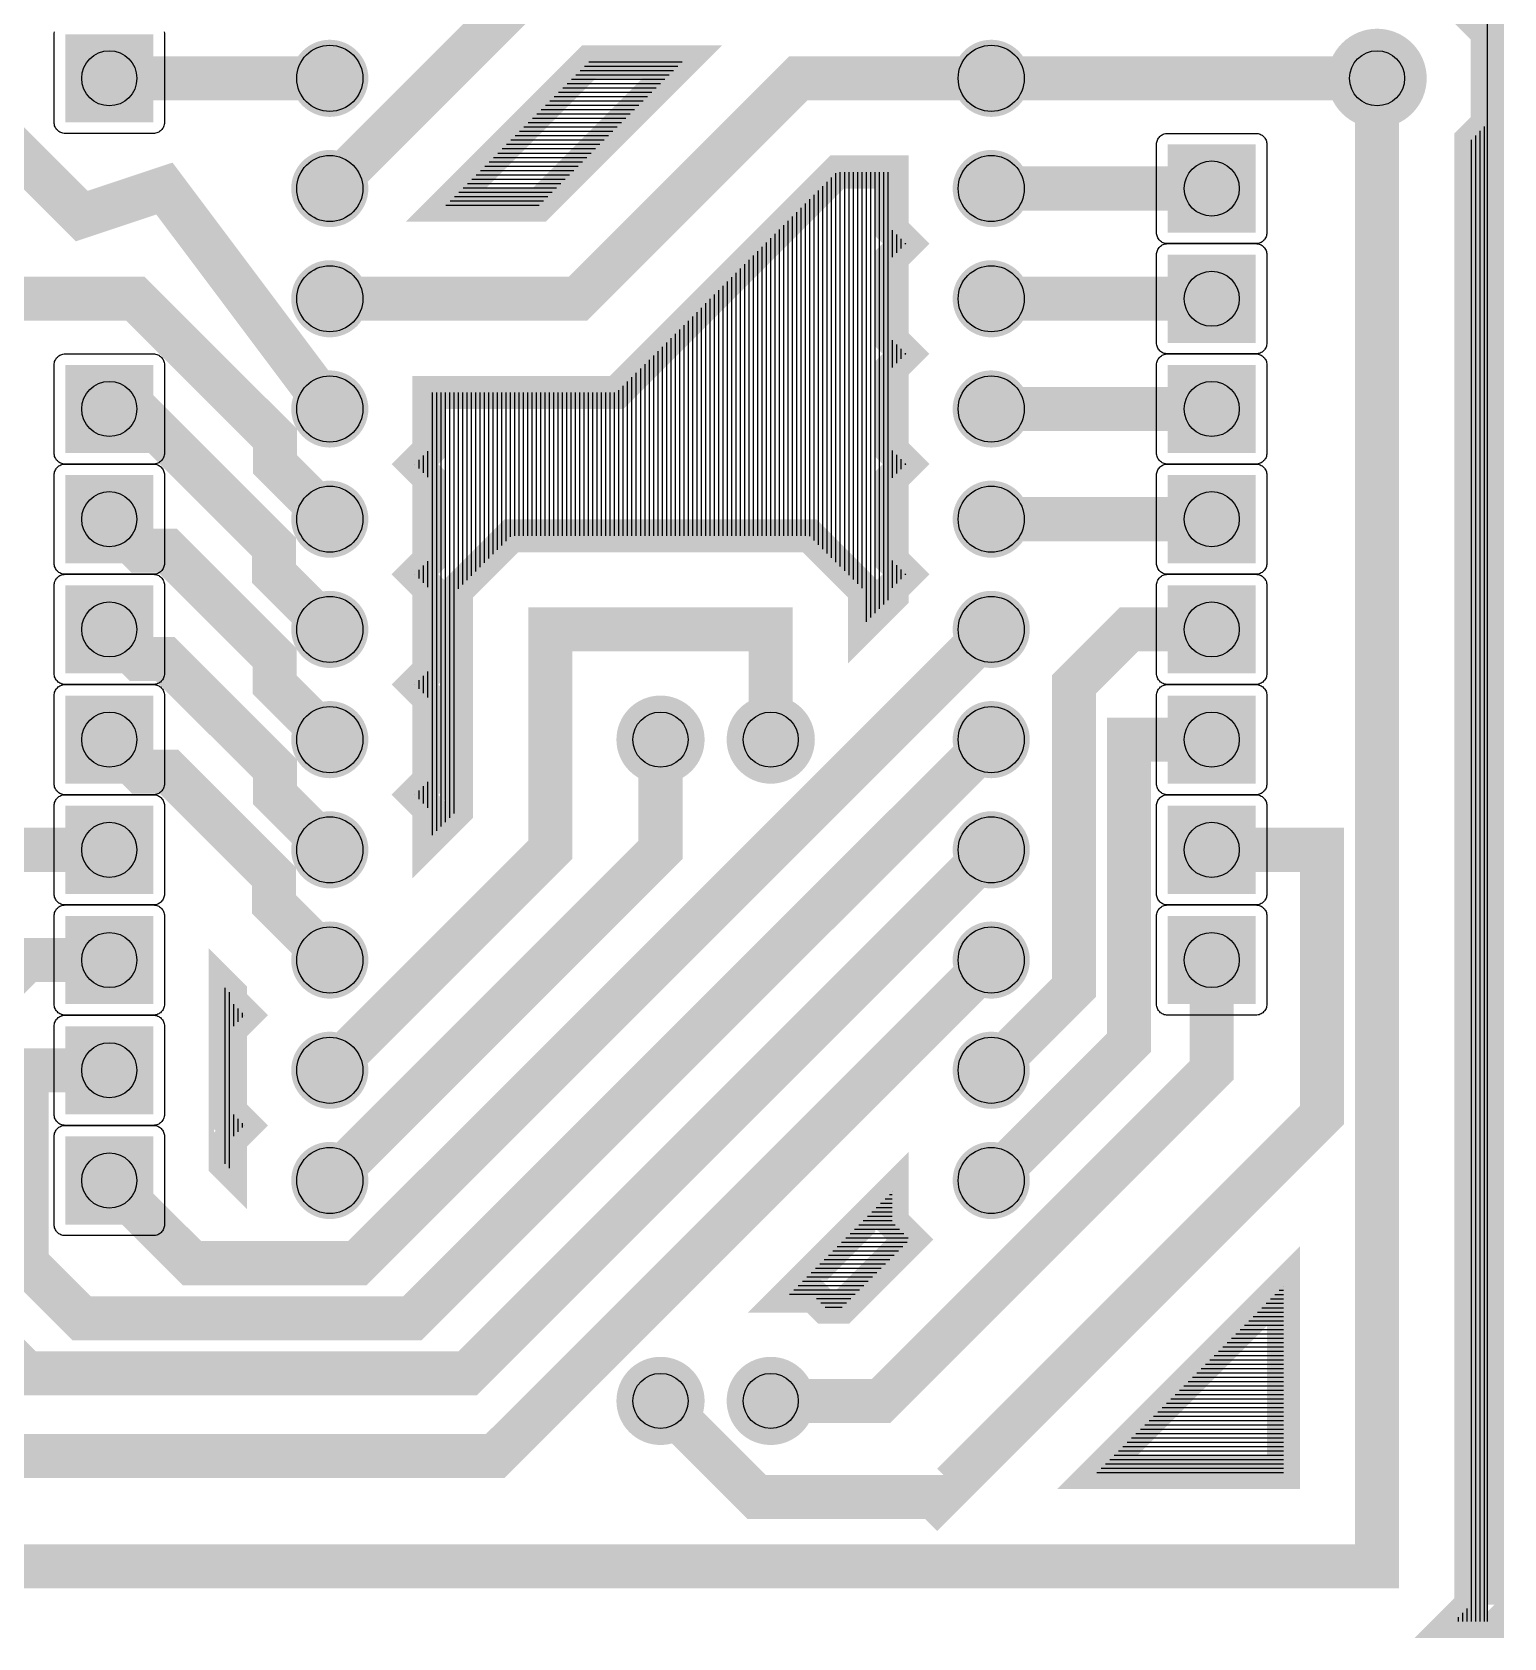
# Model space of a CAD drawing. Header units: inches. Extents: x -1.29 to 1.29, y -1.29 to 1.29.
# Drawn here: x -0.045 to 1.29, y -1.29 to 0.167 of the extents above; entities that cross this region are included whole.
import ezdxf

# ---------------------------------------------------------------- set-up
doc = ezdxf.new("R2010")
doc.units = ezdxf.units.IN
doc.layers.get('0').update_dxf_attribs({"linetype": 'CONTINUOUS'})

# ---------------------------------------------------------------- blocks, each defined once
blk = doc.blocks.new('EPAD')
at = {"const_width": 0.5}
blk.add_lwpolyline([(-0.25, 0, 1), (0.25, 0, 1)], format="xyb", close=True, dxfattribs=at)
blk = doc.blocks.new('RPAD')
blk.add_trace([(-0.5, -0.5), (-0.5, 0.5), (0.5, -0.5), (0.5, 0.5)])

msp = doc.modelspace()

# ---------------------------------------------------------------- linework, layer by layer
for points, const_width in [([(1.275, -1.275), (1.245207, -1.275), (1.26, -1.260207), (1.26, 0.068579), (1.275, 0.083579), (1.275, 0.166421), (1.266421, 0.175), (1.275, 0.183579), (1.275, 0.266421), (1.26, 0.281421), (1.26, 1.185207), (1.170207, 1.275), (1.275, 1.275), (1.275, -1.275)], 0.03), ([(0.825, 0.225), (0.425, 0.225), (0.225, 0.025)], 0.04), ([(0.414793, 0.01), (0.330207, 0.01), (0.460207, 0.14), (0.544793, 0.14), (0.414793, 0.01)], 0.03), ([(1.175, 0.125), (1.175, -1.225), (-0.225, -1.225), (-0.225, -0.675), (-0.375, -0.675), (-0.375, -0.5)], 0.04), ([(0.225, 0.125), (0.025, 0.125)], 0.04), ([(0.825, 0.125), (0.65, 0.125), (0.45, -0.075), (0.225, -0.075)], 0.04), ([(0.825, 0.125), (1.175, 0.125)], 0.04), ([(-0.275, -0.025), (-0.275, 0.075), (-0.225, 0.075), (-0.2, 0.1), (-0.1, 0.1), (0, 0), (0.075, 0.025), (0.225, -0.175)], 0.04), ([(0.735, -0.012279), (0.747721, -0.025), (0.735, -0.037721), (0.735, -0.112279), (0.747721, -0.125), (0.735, -0.137721), (0.735, -0.212279), (0.747721, -0.225), (0.735, -0.237721), (0.735, -0.312279), (0.747721, -0.325), (0.735, -0.337721), (0.735, -0.344793), (0.71, -0.369793), (0.71, -0.339793), (0.660207, -0.29), (0.389793, -0.29), (0.34, -0.339793), (0.34, -0.539793), (0.315, -0.564793), (0.315, -0.537721), (0.302279, -0.525), (0.315, -0.512279), (0.315, -0.437721), (0.302279, -0.425), (0.315, -0.412279), (0.315, -0.337721), (0.302279, -0.325), (0.315, -0.312279), (0.315, -0.237721), (0.302279, -0.225), (0.315, -0.212279), (0.315, -0.16), (0.485207, -0.16), (0.685207, 0.04), (0.735, 0.04), (0.735, -0.012279)], 0.03), ([(0.825, 0.025), (1.025, 0.025)], 0.04), ([(-0.125, -0.075), (-0.05, -0.075), (0.048817, -0.075), (0.175265, -0.201448), (0.175265, -0.225265), (0.225, -0.275)], 0.04), ([(0.825, -0.075), (1.025, -0.075)], 0.04), ([(0.225, -0.375), (0.174471, -0.324471), (0.174471, -0.300397), (0.049074, -0.175), (0.025, -0.175)], 0.04), ([(0.825, -0.175), (1.025, -0.175)], 0.04), ([(0.225, -0.475), (0.175, -0.425), (0.175, -0.400573), (0.077981, -0.303554), (0.053554, -0.303554), (0.025, -0.275)], 0.04), ([(0.825, -0.275), (1.025, -0.275)], 0.04), ([(0.225, -0.575), (0.175353, -0.525353), (0.175353, -0.501526), (0.075634, -0.401808), (0.051808, -0.401808), (0.025, -0.375)], 0.04), ([(0.025, -0.875), (0.1, -0.95), (0.25, -0.95), (0.825, -0.375)], 0.04), ([(0.225, -0.775), (0.425, -0.575), (0.425, -0.375), (0.625, -0.375), (0.625, -0.475)], 0.04), ([(0.825, -0.775), (0.9, -0.7), (0.9, -0.425), (0.95, -0.375), (1.025, -0.375)], 0.04), ([(0.825, -0.475), (0.3, -1), (0, -1), (-0.05, -0.95), (-0.05, -0.775), (0.025, -0.775)], 0.04), ([(0.225, -0.675), (0.174471, -0.624471), (0.174471, -0.599339), (0.079156, -0.504023), (0.054023, -0.504023), (0.025, -0.475)], 0.04), ([(0.225, -0.875), (0.525, -0.575), (0.525, -0.475)], 0.04), ([(0.825, -0.875), (0.95, -0.75), (0.95, -0.475), (1.025, -0.475)], 0.04), ([(0.825, -0.675), (0.375, -1.125), (-0.125, -1.125), (-0.15, -1.1), (-0.15, -0.625), (-0.1, -0.575), (0.025, -0.575)], 0.04), ([(0.025, -0.675), (-0.05, -0.675), (-0.1, -0.725), (-0.1, -1), (-0.05, -1.05), (0.35, -1.05), (0.825, -0.575)], 0.04), ([(0.525, -1.075), (0.612213, -1.162213), (0.622443, -1.162213), (0.773337, -1.162213), (0.775895, -1.16477), (1.125, -0.815665), (1.125, -0.575), (1.025, -0.575)], 0.04), ([(0.625, -1.075), (0.725, -1.075), (1.025, -0.775), (1.025, -0.675)], 0.04), ([(0.135, -0.705207), (0.135, -0.712279), (0.147721, -0.725), (0.135, -0.737721), (0.135, -0.812279), (0.147721, -0.825), (0.135, -0.837721), (0.135, -0.864793), (0.13, -0.859792), (0.13, -0.700207), (0.135, -0.705207)], 0.03), ([(0.735, -0.912279), (0.751257, -0.928536), (0.689793, -0.99), (0.67435, -0.99), (0.66435, -0.98), (0.640207, -0.98), (0.735, -0.885207), (0.735, -0.912279)], 0.03), ([(1.09, -1.14), (0.920872, -1.14), (1.09, -0.970872), (1.09, -1.14)], 0.03)]:
    msp.add_lwpolyline(points, dxfattribs=dict(const_width=const_width))
for points in [[(1.275, -1.275), (1.275, 1.275)], [(0.074801, 0.167044), (0.07495, 0.166039), (0.075, 0.165), (0.075, 0.085), (0.07495, 0.083961), (0.074801, 0.082956), (0.074559, 0.081989), (0.074228, 0.081065), (0.073814, 0.080188), (0.073319, 0.079364), (0.07275, 0.078596), (0.072109, 0.077891), (0.071403, 0.07725), (0.070636, 0.076681), (0.069812, 0.076187), (0.068935, 0.075772), (0.068011, 0.075441), (0.067044, 0.075199), (0.066039, 0.07505), (0.065, 0.075), (-0.015, 0.075), (-0.016039, 0.07505), (-0.017044, 0.075199), (-0.018011, 0.075441), (-0.018935, 0.075772), (-0.019812, 0.076187), (-0.020636, 0.076681), (-0.021403, 0.07725), (-0.022109, 0.077891), (-0.02275, 0.078596), (-0.023319, 0.079364), (-0.023814, 0.080188), (-0.024228, 0.081065), (-0.024559, 0.081989), (-0.024801, 0.082956), (-0.02495, 0.083961), (-0.025, 0.085), (-0.025, 0.085), (-0.025, 0.165), (-0.02495, 0.166039), (-0.024801, 0.167044)], [(0.452254, 0.132047), (0.53684, 0.132047)], [(0.456191, 0.135984), (0.540777, 0.135984)], [(0.460128, 0.139921), (0.544714, 0.139921)], [(0.460207, 0.14), (0.544793, 0.14)], [(0.440443, 0.120236), (0.525029, 0.120236)], [(0.44438, 0.124173), (0.528966, 0.124173)], [(0.448317, 0.12811), (0.532903, 0.12811)], [(0.424695, 0.104488), (0.509281, 0.104488)], [(0.428632, 0.108425), (0.513218, 0.108425)], [(0.432569, 0.112362), (0.517155, 0.112362)], [(0.436506, 0.116299), (0.521092, 0.116299)], [(0.408947, 0.08874), (0.493533, 0.08874)], [(0.412884, 0.092677), (0.49747, 0.092677)], [(0.416821, 0.096614), (0.501407, 0.096614)], [(0.420758, 0.100551), (0.505344, 0.100551)], [(0.393199, 0.072992), (0.477785, 0.072992)], [(0.397136, 0.076929), (0.481722, 0.076929)], [(0.401073, 0.080866), (0.485659, 0.080866)], [(0.40501, 0.084803), (0.489596, 0.084803)], [(1.264695, -1.275), (1.264695, 0.073274)], [(1.268632, -1.275), (1.268632, 0.077211)], [(1.272569, -1.275), (1.272569, 0.081148)], [(0.381388, 0.061181), (0.465974, 0.061181)], [(0.385325, 0.065118), (0.469911, 0.065118)], [(0.389262, 0.069055), (0.473848, 0.069055)], [(1.260758, -1.275), (1.260758, 0.069337)], [(0.36564, 0.045433), (0.450226, 0.045433)], [(0.369577, 0.04937), (0.454163, 0.04937)], [(0.373514, 0.053307), (0.4581, 0.053307)], [(0.377451, 0.057244), (0.462037, 0.057244)], [(0.349892, 0.029685), (0.434478, 0.029685)], [(0.353829, 0.033622), (0.438415, 0.033622)], [(0.357766, 0.037559), (0.442352, 0.037559)], [(0.361703, 0.041496), (0.446289, 0.041496)], [(0.676294, -0.306087), (0.676294, 0.031087)], [(0.680231, -0.310024), (0.680231, 0.035024)], [(0.684169, -0.313961), (0.684169, 0.038961)], [(0.688106, -0.317898), (0.688106, 0.04)], [(0.692043, -0.321835), (0.692043, 0.04)], [(0.69598, -0.325772), (0.69598, 0.04)], [(0.699917, -0.329709), (0.699917, 0.04)], [(0.703854, -0.333646), (0.703854, 0.04)], [(0.707791, -0.337583), (0.707791, 0.04)], [(0.711728, -0.368065), (0.711728, 0.04)], [(0.715665, -0.364128), (0.715665, 0.04)], [(0.719602, -0.360191), (0.719602, 0.04)], [(0.723539, -0.356254), (0.723539, 0.04)], [(0.727476, -0.352317), (0.727476, 0.04)], [(0.731413, -0.34838), (0.731413, 0.04)], [(0.338081, 0.017874), (0.422667, 0.017874)], [(0.342018, 0.021811), (0.426604, 0.021811)], [(0.345955, 0.025748), (0.430541, 0.025748)], [(0.660546, -0.290339), (0.660546, 0.015339)], [(0.664483, -0.294276), (0.664483, 0.019276)], [(0.66842, -0.298213), (0.66842, 0.023213)], [(0.672357, -0.30215), (0.672357, 0.02715)], [(0.330207, 0.01), (0.414793, 0.01)], [(0.334144, 0.013937), (0.41873, 0.013937)], [(0.648735, -0.29), (0.648735, 0.003528)], [(0.652672, -0.29), (0.652672, 0.007465)], [(0.656609, -0.29), (0.656609, 0.011402)], [(0.632987, -0.29), (0.632987, -0.01222)], [(0.636924, -0.29), (0.636924, -0.008283)], [(0.640861, -0.29), (0.640861, -0.004346)], [(0.644798, -0.29), (0.644798, -0.000409)], [(0.73535, -0.037372), (0.73535, -0.012628)], [(0.617239, -0.29), (0.617239, -0.027968)], [(0.621176, -0.29), (0.621176, -0.024031)], [(0.625113, -0.29), (0.625113, -0.020094)], [(0.62905, -0.29), (0.62905, -0.016157)], [(0.739287, -0.033435), (0.739287, -0.016565)], [(0.743224, -0.029498), (0.743224, -0.020502)], [(0.747161, -0.025561), (0.747161, -0.024439)], [(0.747721, -0.025), (0.747721, -0.025)], [(0.605428, -0.29), (0.605428, -0.039779)], [(0.609365, -0.29), (0.609365, -0.035842)], [(0.613302, -0.29), (0.613302, -0.031905)], [(0.58968, -0.29), (0.58968, -0.055527)], [(0.593617, -0.29), (0.593617, -0.05159)], [(0.597554, -0.29), (0.597554, -0.047653)], [(0.601491, -0.29), (0.601491, -0.043716)], [(0.573932, -0.29), (0.573932, -0.071275)], [(0.577869, -0.29), (0.577869, -0.067338)], [(0.581806, -0.29), (0.581806, -0.063401)], [(0.585743, -0.29), (0.585743, -0.059464)], [(0.558184, -0.29), (0.558184, -0.087023)], [(0.562121, -0.29), (0.562121, -0.083086)], [(0.566058, -0.29), (0.566058, -0.079149)], [(0.569995, -0.29), (0.569995, -0.075212)], [(0.546373, -0.29), (0.546373, -0.098834)], [(0.55031, -0.29), (0.55031, -0.094897)], [(0.554247, -0.29), (0.554247, -0.09096)], [(0.530625, -0.29), (0.530625, -0.114582)], [(0.534562, -0.29), (0.534562, -0.110645)], [(0.538499, -0.29), (0.538499, -0.106708)], [(0.542436, -0.29), (0.542436, -0.102771)], [(0.73535, -0.137372), (0.73535, -0.112628)], [(0.514877, -0.29), (0.514877, -0.13033)], [(0.518814, -0.29), (0.518814, -0.126393)], [(0.522751, -0.29), (0.522751, -0.122456)], [(0.526688, -0.29), (0.526688, -0.118519)], [(0.739287, -0.133435), (0.739287, -0.116565)], [(0.743224, -0.129498), (0.743224, -0.120502)], [(0.747161, -0.125561), (0.747161, -0.124439)], [(0.747721, -0.125), (0.747721, -0.125)], [(0.503066, -0.29), (0.503066, -0.142141)], [(0.507003, -0.29), (0.507003, -0.138204)], [(0.51094, -0.29), (0.51094, -0.134267)], [(0.318027, -0.561766), (0.318027, -0.16)], [(0.321964, -0.557829), (0.321964, -0.16)], [(0.325901, -0.553892), (0.325901, -0.16)], [(0.329838, -0.549955), (0.329838, -0.16)], [(0.333775, -0.546018), (0.333775, -0.16)], [(0.337712, -0.542081), (0.337712, -0.16)], [(0.341649, -0.338144), (0.341649, -0.16)], [(0.345586, -0.334207), (0.345586, -0.16)], [(0.349523, -0.33027), (0.349523, -0.16)], [(0.35346, -0.326333), (0.35346, -0.16)], [(0.357397, -0.322396), (0.357397, -0.16)], [(0.361334, -0.318459), (0.361334, -0.16)], [(0.365271, -0.314522), (0.365271, -0.16)], [(0.369208, -0.310585), (0.369208, -0.16)], [(0.373145, -0.306648), (0.373145, -0.16)], [(0.377082, -0.302711), (0.377082, -0.16)], [(0.381019, -0.298774), (0.381019, -0.16)], [(0.384956, -0.294837), (0.384956, -0.16)], [(0.388893, -0.2909), (0.388893, -0.16)], [(0.39283, -0.29), (0.39283, -0.16)], [(0.396767, -0.29), (0.396767, -0.16)], [(0.400704, -0.29), (0.400704, -0.16)], [(0.404641, -0.29), (0.404641, -0.16)], [(0.408578, -0.29), (0.408578, -0.16)], [(0.412515, -0.29), (0.412515, -0.16)], [(0.416452, -0.29), (0.416452, -0.16)], [(0.420389, -0.29), (0.420389, -0.16)], [(0.424326, -0.29), (0.424326, -0.16)], [(0.428263, -0.29), (0.428263, -0.16)], [(0.4322, -0.29), (0.4322, -0.16)], [(0.436137, -0.29), (0.436137, -0.16)], [(0.440074, -0.29), (0.440074, -0.16)], [(0.444011, -0.29), (0.444011, -0.16)], [(0.447948, -0.29), (0.447948, -0.16)], [(0.451885, -0.29), (0.451885, -0.16)], [(0.455822, -0.29), (0.455822, -0.16)], [(0.459759, -0.29), (0.459759, -0.16)], [(0.463696, -0.29), (0.463696, -0.16)], [(0.467633, -0.29), (0.467633, -0.16)], [(0.47157, -0.29), (0.47157, -0.16)], [(0.475507, -0.29), (0.475507, -0.16)], [(0.479444, -0.29), (0.479444, -0.16)], [(0.483381, -0.29), (0.483381, -0.16)], [(0.487318, -0.29), (0.487318, -0.157889)], [(0.491255, -0.29), (0.491255, -0.153952)], [(0.495192, -0.29), (0.495192, -0.150015)], [(0.499129, -0.29), (0.499129, -0.146078)], [(0.310153, -0.232874), (0.310153, -0.217126)], [(0.31409, -0.236811), (0.31409, -0.213189)], [(0.73535, -0.237372), (0.73535, -0.212628)], [(0.739287, -0.233435), (0.739287, -0.216565)], [(0.302279, -0.225), (0.302279, -0.225)], [(0.306216, -0.228937), (0.306216, -0.221063)], [(0.743224, -0.229498), (0.743224, -0.220502)], [(0.747161, -0.225561), (0.747161, -0.224439)], [(0.747721, -0.225), (0.747721, -0.225)], [(0.310153, -0.332874), (0.310153, -0.317126)], [(0.31409, -0.336811), (0.31409, -0.313189)], [(0.73535, -0.337372), (0.73535, -0.312628)], [(0.739287, -0.333435), (0.739287, -0.316565)], [(0.743224, -0.329498), (0.743224, -0.320502)], [(0.302279, -0.325), (0.302279, -0.325)], [(0.306216, -0.328937), (0.306216, -0.321063)], [(0.747161, -0.325561), (0.747161, -0.324439)], [(0.747721, -0.325), (0.747721, -0.325)], [(0.306216, -0.428937), (0.306216, -0.421063)], [(0.310153, -0.432874), (0.310153, -0.417126)], [(0.31409, -0.436811), (0.31409, -0.413189)], [(0.302279, -0.425), (0.302279, -0.425)], [(0.306216, -0.528937), (0.306216, -0.521063)], [(0.310153, -0.532874), (0.310153, -0.517126)], [(0.31409, -0.536811), (0.31409, -0.513189)], [(0.302279, -0.525), (0.302279, -0.525)], [(0.13, -0.859792), (0.13, -0.700207)], [(0.133937, -0.863729), (0.133937, -0.704144)], [(0.137874, -0.734848), (0.137874, -0.715152)], [(0.141811, -0.730911), (0.141811, -0.719089)], [(0.145748, -0.726974), (0.145748, -0.723026)], [(0.147721, -0.725), (0.147721, -0.725)], [(0.137874, -0.834848), (0.137874, -0.815152)], [(0.141811, -0.830911), (0.141811, -0.819089)], [(0.145748, -0.826974), (0.145748, -0.823026)], [(0.147721, -0.825), (0.147721, -0.825)], [(0.732569, -0.887638), (0.735, -0.887638)], [(0.735, -0.885207), (0.735, -0.885207)], [(0.720758, -0.899449), (0.735, -0.899449)], [(0.724695, -0.895512), (0.735, -0.895512)], [(0.728632, -0.891575), (0.735, -0.891575)], [(0.70501, -0.915197), (0.737919, -0.915197)], [(0.708947, -0.91126), (0.735, -0.91126)], [(0.712884, -0.907323), (0.735, -0.907323)], [(0.716821, -0.903386), (0.735, -0.903386)], [(0.689262, -0.930945), (0.748848, -0.930945)], [(0.693199, -0.927008), (0.74973, -0.927008)], [(0.697136, -0.923071), (0.745793, -0.923071)], [(0.701073, -0.919134), (0.741856, -0.919134)], [(0.673514, -0.946693), (0.7331, -0.946693)], [(0.677451, -0.942756), (0.737037, -0.942756)], [(0.681388, -0.938819), (0.740974, -0.938819)], [(0.685325, -0.934882), (0.744911, -0.934882)], [(0.661703, -0.958504), (0.721289, -0.958504)], [(0.66564, -0.954567), (0.725226, -0.954567)], [(0.669577, -0.95063), (0.729163, -0.95063)], [(0.645955, -0.974252), (0.705541, -0.974252)], [(0.649892, -0.970315), (0.709478, -0.970315)], [(0.653829, -0.966378), (0.713415, -0.966378)], [(0.657766, -0.962441), (0.717352, -0.962441)], [(1.086226, -0.974646), (1.09, -0.974646)], [(1.09, -0.970872), (1.09, -0.970872)], [(0.642018, -0.978189), (0.701604, -0.978189)], [(0.666476, -0.982126), (0.697667, -0.982126)], [(0.670413, -0.986063), (0.69373, -0.986063)], [(0.67435, -0.99), (0.689793, -0.99)], [(1.070478, -0.990394), (1.09, -0.990394)], [(1.074415, -0.986457), (1.09, -0.986457)], [(1.078352, -0.98252), (1.09, -0.98252)], [(1.082289, -0.978583), (1.09, -0.978583)], [(1.058667, -1.002205), (1.09, -1.002205)], [(1.062604, -0.998268), (1.09, -0.998268)], [(1.066541, -0.994331), (1.09, -0.994331)], [(1.042919, -1.017953), (1.09, -1.017953)], [(1.046856, -1.014016), (1.09, -1.014016)], [(1.050793, -1.010079), (1.09, -1.010079)], [(1.05473, -1.006142), (1.09, -1.006142)], [(1.027171, -1.033701), (1.09, -1.033701)], [(1.031108, -1.029764), (1.09, -1.029764)], [(1.035045, -1.025827), (1.09, -1.025827)], [(1.038982, -1.02189), (1.09, -1.02189)], [(1.01536, -1.045512), (1.09, -1.045512)], [(1.019297, -1.041575), (1.09, -1.041575)], [(1.023234, -1.037638), (1.09, -1.037638)], [(0.999612, -1.06126), (1.09, -1.06126)], [(1.003549, -1.057323), (1.09, -1.057323)], [(1.007486, -1.053386), (1.09, -1.053386)], [(1.011423, -1.049449), (1.09, -1.049449)], [(0.983864, -1.077008), (1.09, -1.077008)], [(0.987801, -1.073071), (1.09, -1.073071)], [(0.991738, -1.069134), (1.09, -1.069134)], [(0.995675, -1.065197), (1.09, -1.065197)], [(0.972053, -1.088819), (1.09, -1.088819)], [(0.97599, -1.084882), (1.09, -1.084882)], [(0.979927, -1.080945), (1.09, -1.080945)], [(0.956305, -1.104567), (1.09, -1.104567)], [(0.960242, -1.10063), (1.09, -1.10063)], [(0.964179, -1.096693), (1.09, -1.096693)], [(0.968116, -1.092756), (1.09, -1.092756)], [(0.940557, -1.120315), (1.09, -1.120315)], [(0.944494, -1.116378), (1.09, -1.116378)], [(0.948431, -1.112441), (1.09, -1.112441)], [(0.952368, -1.108504), (1.09, -1.108504)], [(0.924809, -1.136063), (1.09, -1.136063)], [(0.928746, -1.132126), (1.09, -1.132126)], [(0.932683, -1.128189), (1.09, -1.128189)], [(0.93662, -1.124252), (1.09, -1.124252)], [(0.920872, -1.14), (1.09, -1.14)], [(1.252884, -1.275), (1.252884, -1.267323)], [(1.256821, -1.275), (1.256821, -1.263386)], [(1.248947, -1.275), (1.248947, -1.27126)]]:
    msp.add_lwpolyline(points)
for points in [[(0.975, -0.015), (0.975, 0.065), (0.97505, 0.066039), (0.975199, 0.067044), (0.975441, 0.068011), (0.975772, 0.068935), (0.976186, 0.069812), (0.976681, 0.070636), (0.97725, 0.071404), (0.977891, 0.072109), (0.978597, 0.07275), (0.979364, 0.073319), (0.980188, 0.073813), (0.981065, 0.074228), (0.981989, 0.074559), (0.982956, 0.074801), (0.983961, 0.07495), (0.985, 0.075), (1.065, 0.075), (1.066039, 0.07495), (1.067044, 0.074801), (1.068011, 0.074559), (1.068935, 0.074228), (1.069812, 0.073813), (1.070636, 0.073319), (1.071403, 0.07275), (1.072109, 0.072109), (1.07275, 0.071404), (1.073319, 0.070636), (1.073814, 0.069812), (1.074228, 0.068935), (1.074559, 0.068011), (1.074801, 0.067044), (1.07495, 0.066039), (1.075, 0.065), (1.075, -0.015), (1.07495, -0.016039), (1.074801, -0.017044), (1.074559, -0.018011), (1.074228, -0.018935), (1.073814, -0.019812), (1.073319, -0.020636), (1.07275, -0.021404), (1.072109, -0.022109), (1.071403, -0.02275), (1.070636, -0.023319), (1.069812, -0.023813), (1.068935, -0.024228), (1.068011, -0.024559), (1.067044, -0.024801), (1.066039, -0.02495), (1.065, -0.025), (0.985, -0.025), (0.983961, -0.02495), (0.982956, -0.024801), (0.981989, -0.024559), (0.981065, -0.024228), (0.980188, -0.023813), (0.979364, -0.023319), (0.978597, -0.02275), (0.977891, -0.022109), (0.97725, -0.021404), (0.976681, -0.020636), (0.976186, -0.019812), (0.975772, -0.018935), (0.975441, -0.018011), (0.975199, -0.017044), (0.97505, -0.016039), (0.975, -0.015)], [(0.975, -0.115), (0.975, -0.035), (0.97505, -0.033961), (0.975199, -0.032956), (0.975441, -0.031989), (0.975772, -0.031065), (0.976186, -0.030188), (0.976681, -0.029364), (0.97725, -0.028596), (0.977891, -0.027891), (0.978597, -0.02725), (0.979364, -0.026681), (0.980188, -0.026187), (0.981065, -0.025772), (0.981989, -0.025441), (0.982956, -0.025199), (0.983961, -0.02505), (0.985, -0.025), (1.065, -0.025), (1.066039, -0.02505), (1.067044, -0.025199), (1.068011, -0.025441), (1.068935, -0.025772), (1.069812, -0.026187), (1.070636, -0.026681), (1.071403, -0.02725), (1.072109, -0.027891), (1.07275, -0.028596), (1.073319, -0.029364), (1.073814, -0.030188), (1.074228, -0.031065), (1.074559, -0.031989), (1.074801, -0.032956), (1.07495, -0.033961), (1.075, -0.035), (1.075, -0.115), (1.07495, -0.116039), (1.074801, -0.117044), (1.074559, -0.118011), (1.074228, -0.118935), (1.073814, -0.119812), (1.073319, -0.120636), (1.07275, -0.121404), (1.072109, -0.122109), (1.071403, -0.12275), (1.070636, -0.123319), (1.069812, -0.123813), (1.068935, -0.124228), (1.068011, -0.124559), (1.067044, -0.124801), (1.066039, -0.12495), (1.065, -0.125), (0.985, -0.125), (0.983961, -0.12495), (0.982956, -0.124801), (0.981989, -0.124559), (0.981065, -0.124228), (0.980188, -0.123813), (0.979364, -0.123319), (0.978597, -0.12275), (0.977891, -0.122109), (0.97725, -0.121404), (0.976681, -0.120636), (0.976186, -0.119812), (0.975772, -0.118935), (0.975441, -0.118011), (0.975199, -0.117044), (0.97505, -0.116039), (0.975, -0.115)], [(0.075, -0.135), (0.075, -0.215), (0.07495, -0.216039), (0.074801, -0.217044), (0.074559, -0.218011), (0.074228, -0.218935), (0.073814, -0.219812), (0.073319, -0.220636), (0.07275, -0.221404), (0.072109, -0.222109), (0.071403, -0.22275), (0.070636, -0.223319), (0.069812, -0.223813), (0.068935, -0.224228), (0.068011, -0.224559), (0.067044, -0.224801), (0.066039, -0.22495), (0.065, -0.225), (-0.015, -0.225), (-0.016039, -0.22495), (-0.017044, -0.224801), (-0.018011, -0.224559), (-0.018935, -0.224228), (-0.019812, -0.223813), (-0.020636, -0.223319), (-0.021403, -0.22275), (-0.022109, -0.222109), (-0.02275, -0.221404), (-0.023319, -0.220636), (-0.023814, -0.219812), (-0.024228, -0.218935), (-0.024559, -0.218011), (-0.024801, -0.217044), (-0.02495, -0.216039), (-0.025, -0.215), (-0.025, -0.135), (-0.02495, -0.133961), (-0.024801, -0.132956), (-0.024559, -0.131989), (-0.024228, -0.131065), (-0.023814, -0.130188), (-0.023319, -0.129364), (-0.02275, -0.128596), (-0.022109, -0.127891), (-0.021403, -0.12725), (-0.020636, -0.126681), (-0.019812, -0.126187), (-0.018935, -0.125772), (-0.018011, -0.125441), (-0.017044, -0.125199), (-0.016039, -0.12505), (-0.015, -0.125), (0.065, -0.125), (0.066039, -0.12505), (0.067044, -0.125199), (0.068011, -0.125441), (0.068935, -0.125772), (0.069812, -0.126187), (0.070636, -0.126681), (0.071403, -0.12725), (0.072109, -0.127891), (0.07275, -0.128596), (0.073319, -0.129364), (0.073814, -0.130188), (0.074228, -0.131065), (0.074559, -0.131989), (0.074801, -0.132956), (0.07495, -0.133961), (0.075, -0.135)], [(0.975, -0.215), (0.975, -0.135), (0.97505, -0.133961), (0.975199, -0.132956), (0.975441, -0.131989), (0.975772, -0.131065), (0.976186, -0.130188), (0.976681, -0.129364), (0.97725, -0.128596), (0.977891, -0.127891), (0.978597, -0.12725), (0.979364, -0.126681), (0.980188, -0.126187), (0.981065, -0.125772), (0.981989, -0.125441), (0.982956, -0.125199), (0.983961, -0.12505), (0.985, -0.125), (1.065, -0.125), (1.066039, -0.12505), (1.067044, -0.125199), (1.068011, -0.125441), (1.068935, -0.125772), (1.069812, -0.126187), (1.070636, -0.126681), (1.071403, -0.12725), (1.072109, -0.127891), (1.07275, -0.128596), (1.073319, -0.129364), (1.073814, -0.130188), (1.074228, -0.131065), (1.074559, -0.131989), (1.074801, -0.132956), (1.07495, -0.133961), (1.075, -0.135), (1.075, -0.215), (1.07495, -0.216039), (1.074801, -0.217044), (1.074559, -0.218011), (1.074228, -0.218935), (1.073814, -0.219812), (1.073319, -0.220636), (1.07275, -0.221404), (1.072109, -0.222109), (1.071403, -0.22275), (1.070636, -0.223319), (1.069812, -0.223813), (1.068935, -0.224228), (1.068011, -0.224559), (1.067044, -0.224801), (1.066039, -0.22495), (1.065, -0.225), (0.985, -0.225), (0.983961, -0.22495), (0.982956, -0.224801), (0.981989, -0.224559), (0.981065, -0.224228), (0.980188, -0.223813), (0.979364, -0.223319), (0.978597, -0.22275), (0.977891, -0.222109), (0.97725, -0.221404), (0.976681, -0.220636), (0.976186, -0.219812), (0.975772, -0.218935), (0.975441, -0.218011), (0.975199, -0.217044), (0.97505, -0.216039), (0.975, -0.215)], [(0.075, -0.235), (0.075, -0.315), (0.07495, -0.316039), (0.074801, -0.317044), (0.074559, -0.318011), (0.074228, -0.318935), (0.073814, -0.319812), (0.073319, -0.320636), (0.07275, -0.321404), (0.072109, -0.322109), (0.071403, -0.32275), (0.070636, -0.323319), (0.069812, -0.323813), (0.068935, -0.324228), (0.068011, -0.324559), (0.067044, -0.324801), (0.066039, -0.32495), (0.065, -0.325), (-0.015, -0.325), (-0.016039, -0.32495), (-0.017044, -0.324801), (-0.018011, -0.324559), (-0.018935, -0.324228), (-0.019812, -0.323813), (-0.020636, -0.323319), (-0.021403, -0.32275), (-0.022109, -0.322109), (-0.02275, -0.321404), (-0.023319, -0.320636), (-0.023814, -0.319812), (-0.024228, -0.318935), (-0.024559, -0.318011), (-0.024801, -0.317044), (-0.02495, -0.316039), (-0.025, -0.315), (-0.025, -0.235), (-0.02495, -0.233961), (-0.024801, -0.232956), (-0.024559, -0.231989), (-0.024228, -0.231065), (-0.023814, -0.230188), (-0.023319, -0.229364), (-0.02275, -0.228596), (-0.022109, -0.227891), (-0.021403, -0.22725), (-0.020636, -0.226681), (-0.019812, -0.226187), (-0.018935, -0.225772), (-0.018011, -0.225441), (-0.017044, -0.225199), (-0.016039, -0.22505), (-0.015, -0.225), (0.065, -0.225), (0.066039, -0.22505), (0.067044, -0.225199), (0.068011, -0.225441), (0.068935, -0.225772), (0.069812, -0.226187), (0.070636, -0.226681), (0.071403, -0.22725), (0.072109, -0.227891), (0.07275, -0.228596), (0.073319, -0.229364), (0.073814, -0.230188), (0.074228, -0.231065), (0.074559, -0.231989), (0.074801, -0.232956), (0.07495, -0.233961), (0.075, -0.235)], [(0.975, -0.315), (0.975, -0.235), (0.97505, -0.233961), (0.975199, -0.232956), (0.975441, -0.231989), (0.975772, -0.231065), (0.976186, -0.230188), (0.976681, -0.229364), (0.97725, -0.228596), (0.977891, -0.227891), (0.978597, -0.22725), (0.979364, -0.226681), (0.980188, -0.226187), (0.981065, -0.225772), (0.981989, -0.225441), (0.982956, -0.225199), (0.983961, -0.22505), (0.985, -0.225), (1.065, -0.225), (1.066039, -0.22505), (1.067044, -0.225199), (1.068011, -0.225441), (1.068935, -0.225772), (1.069812, -0.226187), (1.070636, -0.226681), (1.071403, -0.22725), (1.072109, -0.227891), (1.07275, -0.228596), (1.073319, -0.229364), (1.073814, -0.230188), (1.074228, -0.231065), (1.074559, -0.231989), (1.074801, -0.232956), (1.07495, -0.233961), (1.075, -0.235), (1.075, -0.315), (1.07495, -0.316039), (1.074801, -0.317044), (1.074559, -0.318011), (1.074228, -0.318935), (1.073814, -0.319812), (1.073319, -0.320636), (1.07275, -0.321404), (1.072109, -0.322109), (1.071403, -0.32275), (1.070636, -0.323319), (1.069812, -0.323813), (1.068935, -0.324228), (1.068011, -0.324559), (1.067044, -0.324801), (1.066039, -0.32495), (1.065, -0.325), (0.985, -0.325), (0.983961, -0.32495), (0.982956, -0.324801), (0.981989, -0.324559), (0.981065, -0.324228), (0.980188, -0.323813), (0.979364, -0.323319), (0.978597, -0.32275), (0.977891, -0.322109), (0.97725, -0.321404), (0.976681, -0.320636), (0.976186, -0.319812), (0.975772, -0.318935), (0.975441, -0.318011), (0.975199, -0.317044), (0.97505, -0.316039), (0.975, -0.315)], [(0.075, -0.335), (0.075, -0.415), (0.07495, -0.416039), (0.074801, -0.417044), (0.074559, -0.418011), (0.074228, -0.418935), (0.073814, -0.419812), (0.073319, -0.420636), (0.07275, -0.421404), (0.072109, -0.422109), (0.071403, -0.42275), (0.070636, -0.423319), (0.069812, -0.423813), (0.068935, -0.424228), (0.068011, -0.424559), (0.067044, -0.424801), (0.066039, -0.42495), (0.065, -0.425), (-0.015, -0.425), (-0.016039, -0.42495), (-0.017044, -0.424801), (-0.018011, -0.424559), (-0.018935, -0.424228), (-0.019812, -0.423813), (-0.020636, -0.423319), (-0.021403, -0.42275), (-0.022109, -0.422109), (-0.02275, -0.421404), (-0.023319, -0.420636), (-0.023814, -0.419812), (-0.024228, -0.418935), (-0.024559, -0.418011), (-0.024801, -0.417044), (-0.02495, -0.416039), (-0.025, -0.415), (-0.025, -0.335), (-0.02495, -0.333961), (-0.024801, -0.332956), (-0.024559, -0.331989), (-0.024228, -0.331065), (-0.023814, -0.330188), (-0.023319, -0.329364), (-0.02275, -0.328596), (-0.022109, -0.327891), (-0.021403, -0.32725), (-0.020636, -0.326681), (-0.019812, -0.326187), (-0.018935, -0.325772), (-0.018011, -0.325441), (-0.017044, -0.325199), (-0.016039, -0.32505), (-0.015, -0.325), (0.065, -0.325), (0.066039, -0.32505), (0.067044, -0.325199), (0.068011, -0.325441), (0.068935, -0.325772), (0.069812, -0.326187), (0.070636, -0.326681), (0.071403, -0.32725), (0.072109, -0.327891), (0.07275, -0.328596), (0.073319, -0.329364), (0.073814, -0.330188), (0.074228, -0.331065), (0.074559, -0.331989), (0.074801, -0.332956), (0.07495, -0.333961), (0.075, -0.335)], [(0.975, -0.415), (0.975, -0.335), (0.97505, -0.333961), (0.975199, -0.332956), (0.975441, -0.331989), (0.975772, -0.331065), (0.976186, -0.330188), (0.976681, -0.329364), (0.97725, -0.328596), (0.977891, -0.327891), (0.978597, -0.32725), (0.979364, -0.326681), (0.980188, -0.326187), (0.981065, -0.325772), (0.981989, -0.325441), (0.982956, -0.325199), (0.983961, -0.32505), (0.985, -0.325), (1.065, -0.325), (1.066039, -0.32505), (1.067044, -0.325199), (1.068011, -0.325441), (1.068935, -0.325772), (1.069812, -0.326187), (1.070636, -0.326681), (1.071403, -0.32725), (1.072109, -0.327891), (1.07275, -0.328596), (1.073319, -0.329364), (1.073814, -0.330188), (1.074228, -0.331065), (1.074559, -0.331989), (1.074801, -0.332956), (1.07495, -0.333961), (1.075, -0.335), (1.075, -0.415), (1.07495, -0.416039), (1.074801, -0.417044), (1.074559, -0.418011), (1.074228, -0.418935), (1.073814, -0.419812), (1.073319, -0.420636), (1.07275, -0.421404), (1.072109, -0.422109), (1.071403, -0.42275), (1.070636, -0.423319), (1.069812, -0.423813), (1.068935, -0.424228), (1.068011, -0.424559), (1.067044, -0.424801), (1.066039, -0.42495), (1.065, -0.425), (0.985, -0.425), (0.983961, -0.42495), (0.982956, -0.424801), (0.981989, -0.424559), (0.981065, -0.424228), (0.980188, -0.423813), (0.979364, -0.423319), (0.978597, -0.42275), (0.977891, -0.422109), (0.97725, -0.421404), (0.976681, -0.420636), (0.976186, -0.419812), (0.975772, -0.418935), (0.975441, -0.418011), (0.975199, -0.417044), (0.97505, -0.416039), (0.975, -0.415)], [(0.075, -0.435), (0.075, -0.515), (0.07495, -0.516039), (0.074801, -0.517044), (0.074559, -0.518011), (0.074228, -0.518935), (0.073814, -0.519812), (0.073319, -0.520636), (0.07275, -0.521404), (0.072109, -0.522109), (0.071403, -0.52275), (0.070636, -0.523319), (0.069812, -0.523813), (0.068935, -0.524228), (0.068011, -0.524559), (0.067044, -0.524801), (0.066039, -0.52495), (0.065, -0.525), (-0.015, -0.525), (-0.016039, -0.52495), (-0.017044, -0.524801), (-0.018011, -0.524559), (-0.018935, -0.524228), (-0.019812, -0.523813), (-0.020636, -0.523319), (-0.021403, -0.52275), (-0.022109, -0.522109), (-0.02275, -0.521404), (-0.023319, -0.520636), (-0.023814, -0.519812), (-0.024228, -0.518935), (-0.024559, -0.518011), (-0.024801, -0.517044), (-0.02495, -0.516039), (-0.025, -0.515), (-0.025, -0.435), (-0.02495, -0.433961), (-0.024801, -0.432956), (-0.024559, -0.431989), (-0.024228, -0.431065), (-0.023814, -0.430188), (-0.023319, -0.429364), (-0.02275, -0.428596), (-0.022109, -0.427891), (-0.021403, -0.42725), (-0.020636, -0.426681), (-0.019812, -0.426187), (-0.018935, -0.425772), (-0.018011, -0.425441), (-0.017044, -0.425199), (-0.016039, -0.42505), (-0.015, -0.425), (0.065, -0.425), (0.066039, -0.42505), (0.067044, -0.425199), (0.068011, -0.425441), (0.068935, -0.425772), (0.069812, -0.426187), (0.070636, -0.426681), (0.071403, -0.42725), (0.072109, -0.427891), (0.07275, -0.428596), (0.073319, -0.429364), (0.073814, -0.430188), (0.074228, -0.431065), (0.074559, -0.431989), (0.074801, -0.432956), (0.07495, -0.433961), (0.075, -0.435)], [(0.975, -0.515), (0.975, -0.435), (0.97505, -0.433961), (0.975199, -0.432956), (0.975441, -0.431989), (0.975772, -0.431065), (0.976186, -0.430188), (0.976681, -0.429364), (0.97725, -0.428596), (0.977891, -0.427891), (0.978597, -0.42725), (0.979364, -0.426681), (0.980188, -0.426187), (0.981065, -0.425772), (0.981989, -0.425441), (0.982956, -0.425199), (0.983961, -0.42505), (0.985, -0.425), (1.065, -0.425), (1.066039, -0.42505), (1.067044, -0.425199), (1.068011, -0.425441), (1.068935, -0.425772), (1.069812, -0.426187), (1.070636, -0.426681), (1.071403, -0.42725), (1.072109, -0.427891), (1.07275, -0.428596), (1.073319, -0.429364), (1.073814, -0.430188), (1.074228, -0.431065), (1.074559, -0.431989), (1.074801, -0.432956), (1.07495, -0.433961), (1.075, -0.435), (1.075, -0.515), (1.07495, -0.516039), (1.074801, -0.517044), (1.074559, -0.518011), (1.074228, -0.518935), (1.073814, -0.519812), (1.073319, -0.520636), (1.07275, -0.521404), (1.072109, -0.522109), (1.071403, -0.52275), (1.070636, -0.523319), (1.069812, -0.523813), (1.068935, -0.524228), (1.068011, -0.524559), (1.067044, -0.524801), (1.066039, -0.52495), (1.065, -0.525), (0.985, -0.525), (0.983961, -0.52495), (0.982956, -0.524801), (0.981989, -0.524559), (0.981065, -0.524228), (0.980188, -0.523813), (0.979364, -0.523319), (0.978597, -0.52275), (0.977891, -0.522109), (0.97725, -0.521404), (0.976681, -0.520636), (0.976186, -0.519812), (0.975772, -0.518935), (0.975441, -0.518011), (0.975199, -0.517044), (0.97505, -0.516039), (0.975, -0.515)], [(0.075, -0.535), (0.075, -0.615), (0.07495, -0.616039), (0.074801, -0.617044), (0.074559, -0.618011), (0.074228, -0.618935), (0.073814, -0.619812), (0.073319, -0.620636), (0.07275, -0.621404), (0.072109, -0.622109), (0.071403, -0.62275), (0.070636, -0.623319), (0.069812, -0.623813), (0.068935, -0.624228), (0.068011, -0.624559), (0.067044, -0.624801), (0.066039, -0.62495), (0.065, -0.625), (-0.015, -0.625), (-0.016039, -0.62495), (-0.017044, -0.624801), (-0.018011, -0.624559), (-0.018935, -0.624228), (-0.019812, -0.623813), (-0.020636, -0.623319), (-0.021403, -0.62275), (-0.022109, -0.622109), (-0.02275, -0.621404), (-0.023319, -0.620636), (-0.023814, -0.619812), (-0.024228, -0.618935), (-0.024559, -0.618011), (-0.024801, -0.617044), (-0.02495, -0.616039), (-0.025, -0.615), (-0.025, -0.535), (-0.02495, -0.533961), (-0.024801, -0.532956), (-0.024559, -0.531989), (-0.024228, -0.531065), (-0.023814, -0.530188), (-0.023319, -0.529364), (-0.02275, -0.528596), (-0.022109, -0.527891), (-0.021403, -0.52725), (-0.020636, -0.526681), (-0.019812, -0.526187), (-0.018935, -0.525772), (-0.018011, -0.525441), (-0.017044, -0.525199), (-0.016039, -0.52505), (-0.015, -0.525), (0.065, -0.525), (0.066039, -0.52505), (0.067044, -0.525199), (0.068011, -0.525441), (0.068935, -0.525772), (0.069812, -0.526187), (0.070636, -0.526681), (0.071403, -0.52725), (0.072109, -0.527891), (0.07275, -0.528596), (0.073319, -0.529364), (0.073814, -0.530188), (0.074228, -0.531065), (0.074559, -0.531989), (0.074801, -0.532956), (0.07495, -0.533961), (0.075, -0.535)], [(0.975, -0.615), (0.975, -0.535), (0.97505, -0.533961), (0.975199, -0.532956), (0.975441, -0.531989), (0.975772, -0.531065), (0.976186, -0.530188), (0.976681, -0.529364), (0.97725, -0.528596), (0.977891, -0.527891), (0.978597, -0.52725), (0.979364, -0.526681), (0.980188, -0.526187), (0.981065, -0.525772), (0.981989, -0.525441), (0.982956, -0.525199), (0.983961, -0.52505), (0.985, -0.525), (1.065, -0.525), (1.066039, -0.52505), (1.067044, -0.525199), (1.068011, -0.525441), (1.068935, -0.525772), (1.069812, -0.526187), (1.070636, -0.526681), (1.071403, -0.52725), (1.072109, -0.527891), (1.07275, -0.528596), (1.073319, -0.529364), (1.073814, -0.530188), (1.074228, -0.531065), (1.074559, -0.531989), (1.074801, -0.532956), (1.07495, -0.533961), (1.075, -0.535), (1.075, -0.615), (1.07495, -0.616039), (1.074801, -0.617044), (1.074559, -0.618011), (1.074228, -0.618935), (1.073814, -0.619812), (1.073319, -0.620636), (1.07275, -0.621404), (1.072109, -0.622109), (1.071403, -0.62275), (1.070636, -0.623319), (1.069812, -0.623813), (1.068935, -0.624228), (1.068011, -0.624559), (1.067044, -0.624801), (1.066039, -0.62495), (1.065, -0.625), (0.985, -0.625), (0.983961, -0.62495), (0.982956, -0.624801), (0.981989, -0.624559), (0.981065, -0.624228), (0.980188, -0.623813), (0.979364, -0.623319), (0.978597, -0.62275), (0.977891, -0.622109), (0.97725, -0.621404), (0.976681, -0.620636), (0.976186, -0.619812), (0.975772, -0.618935), (0.975441, -0.618011), (0.975199, -0.617044), (0.97505, -0.616039), (0.975, -0.615)], [(0.075, -0.635), (0.075, -0.715), (0.07495, -0.716039), (0.074801, -0.717044), (0.074559, -0.718011), (0.074228, -0.718935), (0.073814, -0.719812), (0.073319, -0.720636), (0.07275, -0.721404), (0.072109, -0.722109), (0.071403, -0.72275), (0.070636, -0.723319), (0.069812, -0.723813), (0.068935, -0.724228), (0.068011, -0.724559), (0.067044, -0.724801), (0.066039, -0.72495), (0.065, -0.725), (-0.015, -0.725), (-0.016039, -0.72495), (-0.017044, -0.724801), (-0.018011, -0.724559), (-0.018935, -0.724228), (-0.019812, -0.723813), (-0.020636, -0.723319), (-0.021403, -0.72275), (-0.022109, -0.722109), (-0.02275, -0.721404), (-0.023319, -0.720636), (-0.023814, -0.719812), (-0.024228, -0.718935), (-0.024559, -0.718011), (-0.024801, -0.717044), (-0.02495, -0.716039), (-0.025, -0.715), (-0.025, -0.635), (-0.02495, -0.633961), (-0.024801, -0.632956), (-0.024559, -0.631989), (-0.024228, -0.631065), (-0.023814, -0.630188), (-0.023319, -0.629364), (-0.02275, -0.628596), (-0.022109, -0.627891), (-0.021403, -0.62725), (-0.020636, -0.626681), (-0.019812, -0.626187), (-0.018935, -0.625772), (-0.018011, -0.625441), (-0.017044, -0.625199), (-0.016039, -0.62505), (-0.015, -0.625), (0.065, -0.625), (0.066039, -0.62505), (0.067044, -0.625199), (0.068011, -0.625441), (0.068935, -0.625772), (0.069812, -0.626187), (0.070636, -0.626681), (0.071403, -0.62725), (0.072109, -0.627891), (0.07275, -0.628596), (0.073319, -0.629364), (0.073814, -0.630188), (0.074228, -0.631065), (0.074559, -0.631989), (0.074801, -0.632956), (0.07495, -0.633961), (0.075, -0.635)], [(0.975, -0.715), (0.975, -0.635), (0.97505, -0.633961), (0.975199, -0.632956), (0.975441, -0.631989), (0.975772, -0.631065), (0.976186, -0.630188), (0.976681, -0.629364), (0.97725, -0.628596), (0.977891, -0.627891), (0.978597, -0.62725), (0.979364, -0.626681), (0.980188, -0.626187), (0.981065, -0.625772), (0.981989, -0.625441), (0.982956, -0.625199), (0.983961, -0.62505), (0.985, -0.625), (1.065, -0.625), (1.066039, -0.62505), (1.067044, -0.625199), (1.068011, -0.625441), (1.068935, -0.625772), (1.069812, -0.626187), (1.070636, -0.626681), (1.071403, -0.62725), (1.072109, -0.627891), (1.07275, -0.628596), (1.073319, -0.629364), (1.073814, -0.630188), (1.074228, -0.631065), (1.074559, -0.631989), (1.074801, -0.632956), (1.07495, -0.633961), (1.075, -0.635), (1.075, -0.715), (1.07495, -0.716039), (1.074801, -0.717044), (1.074559, -0.718011), (1.074228, -0.718935), (1.073814, -0.719812), (1.073319, -0.720636), (1.07275, -0.721404), (1.072109, -0.722109), (1.071403, -0.72275), (1.070636, -0.723319), (1.069812, -0.723813), (1.068935, -0.724228), (1.068011, -0.724559), (1.067044, -0.724801), (1.066039, -0.72495), (1.065, -0.725), (0.985, -0.725), (0.983961, -0.72495), (0.982956, -0.724801), (0.981989, -0.724559), (0.981065, -0.724228), (0.980188, -0.723813), (0.979364, -0.723319), (0.978597, -0.72275), (0.977891, -0.722109), (0.97725, -0.721404), (0.976681, -0.720636), (0.976186, -0.719812), (0.975772, -0.718935), (0.975441, -0.718011), (0.975199, -0.717044), (0.97505, -0.716039), (0.975, -0.715)], [(0.075, -0.735), (0.075, -0.815), (0.07495, -0.816039), (0.074801, -0.817044), (0.074559, -0.818011), (0.074228, -0.818935), (0.073814, -0.819812), (0.073319, -0.820636), (0.07275, -0.821404), (0.072109, -0.822109), (0.071403, -0.82275), (0.070636, -0.823319), (0.069812, -0.823813), (0.068935, -0.824228), (0.068011, -0.824559), (0.067044, -0.824801), (0.066039, -0.82495), (0.065, -0.825), (-0.015, -0.825), (-0.016039, -0.82495), (-0.017044, -0.824801), (-0.018011, -0.824559), (-0.018935, -0.824228), (-0.019812, -0.823813), (-0.020636, -0.823319), (-0.021403, -0.82275), (-0.022109, -0.822109), (-0.02275, -0.821404), (-0.023319, -0.820636), (-0.023814, -0.819812), (-0.024228, -0.818935), (-0.024559, -0.818011), (-0.024801, -0.817044), (-0.02495, -0.816039), (-0.025, -0.815), (-0.025, -0.735), (-0.02495, -0.733961), (-0.024801, -0.732956), (-0.024559, -0.731989), (-0.024228, -0.731065), (-0.023814, -0.730188), (-0.023319, -0.729364), (-0.02275, -0.728596), (-0.022109, -0.727891), (-0.021403, -0.72725), (-0.020636, -0.726681), (-0.019812, -0.726187), (-0.018935, -0.725772), (-0.018011, -0.725441), (-0.017044, -0.725199), (-0.016039, -0.72505), (-0.015, -0.725), (0.065, -0.725), (0.066039, -0.72505), (0.067044, -0.725199), (0.068011, -0.725441), (0.068935, -0.725772), (0.069812, -0.726187), (0.070636, -0.726681), (0.071403, -0.72725), (0.072109, -0.727891), (0.07275, -0.728596), (0.073319, -0.729364), (0.073814, -0.730188), (0.074228, -0.731065), (0.074559, -0.731989), (0.074801, -0.732956), (0.07495, -0.733961), (0.075, -0.735)], [(0.075, -0.835), (0.075, -0.915), (0.07495, -0.916039), (0.074801, -0.917044), (0.074559, -0.918011), (0.074228, -0.918935), (0.073814, -0.919812), (0.073319, -0.920636), (0.07275, -0.921404), (0.072109, -0.922109), (0.071403, -0.92275), (0.070636, -0.923319), (0.069812, -0.923813), (0.068935, -0.924228), (0.068011, -0.924559), (0.067044, -0.924801), (0.066039, -0.92495), (0.065, -0.925), (-0.015, -0.925), (-0.016039, -0.92495), (-0.017044, -0.924801), (-0.018011, -0.924559), (-0.018935, -0.924228), (-0.019812, -0.923813), (-0.020636, -0.923319), (-0.021403, -0.92275), (-0.022109, -0.922109), (-0.02275, -0.921404), (-0.023319, -0.920636), (-0.023814, -0.919812), (-0.024228, -0.918935), (-0.024559, -0.918011), (-0.024801, -0.917044), (-0.02495, -0.916039), (-0.025, -0.915), (-0.025, -0.835), (-0.02495, -0.833961), (-0.024801, -0.832956), (-0.024559, -0.831989), (-0.024228, -0.831065), (-0.023814, -0.830188), (-0.023319, -0.829364), (-0.02275, -0.828596), (-0.022109, -0.827891), (-0.021403, -0.82725), (-0.020636, -0.826681), (-0.019812, -0.826187), (-0.018935, -0.825772), (-0.018011, -0.825441), (-0.017044, -0.825199), (-0.016039, -0.82505), (-0.015, -0.825), (0.065, -0.825), (0.066039, -0.82505), (0.067044, -0.825199), (0.068011, -0.825441), (0.068935, -0.825772), (0.069812, -0.826187), (0.070636, -0.826681), (0.071403, -0.82725), (0.072109, -0.827891), (0.07275, -0.828596), (0.073319, -0.829364), (0.073814, -0.830188), (0.074228, -0.831065), (0.074559, -0.831989), (0.074801, -0.832956), (0.07495, -0.833961), (0.075, -0.835)]]:
    msp.add_lwpolyline(points, close=True)
for centre, radius in [((0.025, 0.125), 0.025), ((0.225, 0.125), 0.03), ((0.825, 0.125), 0.03), ((1.175, 0.125), 0.025), ((0.225, 0.025), 0.03), ((0.825, 0.025), 0.03), ((1.025, 0.025), 0.025), ((0.225, -0.075), 0.03), ((0.825, -0.075), 0.03), ((1.025, -0.075), 0.025), ((0.225, -0.175), 0.03), ((0.825, -0.175), 0.03), ((0.025, -0.175), 0.025), ((1.025, -0.175), 0.025), ((0.225, -0.275), 0.03), ((0.825, -0.275), 0.03), ((0.025, -0.275), 0.025), ((1.025, -0.275), 0.025), ((0.225, -0.375), 0.03), ((0.825, -0.375), 0.03), ((0.025, -0.375), 0.025), ((1.025, -0.375), 0.025), ((0.025, -0.475), 0.025), ((0.225, -0.475), 0.03), ((0.525, -0.475), 0.025), ((0.625, -0.475), 0.025), ((0.825, -0.475), 0.03), ((1.025, -0.475), 0.025), ((0.025, -0.575), 0.025), ((0.225, -0.575), 0.03), ((0.825, -0.575), 0.03), ((1.025, -0.575), 0.025), ((0.025, -0.675), 0.025), ((0.225, -0.675), 0.03), ((0.825, -0.675), 0.03), ((1.025, -0.675), 0.025), ((0.025, -0.775), 0.025), ((0.225, -0.775), 0.03), ((0.825, -0.775), 0.03), ((0.225, -0.875), 0.03), ((0.825, -0.875), 0.03), ((0.025, -0.875), 0.025), ((0.525, -1.075), 0.025), ((0.625, -1.075), 0.025)]:
    msp.add_circle(centre, radius)

# ---------------------------------------------------------------- block references
at = {"xscale": 0.08, "yscale": 0.08}
for p, rotation in [((0.025, 0.125), 90), ((1.025, 0.025), 90), ((1.025, -0.075), 90), ((0.025, -0.175), 270), ((1.025, -0.175), 90), ((0.025, -0.275), 270), ((1.025, -0.275), 90), ((0.025, -0.375), 270), ((1.025, -0.375), 90), ((0.025, -0.475), 270), ((1.025, -0.475), 90), ((0.025, -0.575), 270), ((1.025, -0.575), 90), ((0.025, -0.675), 270), ((1.025, -0.675), 90), ((0.025, -0.775), 270), ((0.025, -0.875), 270)]:
    msp.add_blockref('RPAD', p, dxfattribs=dict(at, rotation=rotation))
for p, xscale, yscale in [((1.175, 0.125), 0.09, 0.09), ((0.225, 0.125), 0.07, 0.07), ((0.225, 0.125), 0.05, 0.05), ((0.825, 0.125), 0.07, 0.07), ((0.825, 0.125), 0.05, 0.05), ((1.175, 0.125), 0.07, 0.07), ((0.225, 0.025), 0.07, 0.07), ((0.825, 0.025), 0.07, 0.07), ((0.225, 0.025), 0.05, 0.05), ((0.825, 0.025), 0.05, 0.05), ((0.225, -0.075), 0.07, 0.07), ((0.825, -0.075), 0.07, 0.07), ((0.225, -0.075), 0.05, 0.05), ((0.825, -0.075), 0.05, 0.05), ((0.225, -0.175), 0.07, 0.07), ((0.825, -0.175), 0.07, 0.07), ((0.225, -0.175), 0.05, 0.05), ((0.825, -0.175), 0.05, 0.05), ((0.225, -0.275), 0.07, 0.07), ((0.825, -0.275), 0.07, 0.07), ((0.225, -0.275), 0.05, 0.05), ((0.825, -0.275), 0.05, 0.05), ((0.225, -0.375), 0.07, 0.07), ((0.825, -0.375), 0.07, 0.07), ((0.225, -0.375), 0.05, 0.05), ((0.825, -0.375), 0.05, 0.05), ((0.525, -0.475), 0.08, 0.08), ((0.625, -0.475), 0.08, 0.08), ((0.225, -0.475), 0.07, 0.07), ((0.225, -0.475), 0.05, 0.05), ((0.525, -0.475), 0.06, 0.06), ((0.625, -0.475), 0.06, 0.06), ((0.825, -0.475), 0.07, 0.07), ((0.825, -0.475), 0.05, 0.05), ((0.225, -0.575), 0.07, 0.07), ((0.225, -0.575), 0.05, 0.05), ((0.825, -0.575), 0.07, 0.07), ((0.825, -0.575), 0.05, 0.05), ((0.225, -0.675), 0.07, 0.07), ((0.825, -0.675), 0.07, 0.07), ((0.225, -0.675), 0.05, 0.05), ((0.825, -0.675), 0.05, 0.05), ((0.225, -0.775), 0.07, 0.07), ((0.825, -0.775), 0.07, 0.07), ((0.225, -0.775), 0.05, 0.05), ((0.825, -0.775), 0.05, 0.05), ((0.225, -0.875), 0.07, 0.07), ((0.825, -0.875), 0.07, 0.07), ((0.225, -0.875), 0.05, 0.05), ((0.825, -0.875), 0.05, 0.05), ((0.525, -1.075), 0.08, 0.08), ((0.525, -1.075), 0.06, 0.06), ((0.625, -1.075), 0.08, 0.08), ((0.625, -1.075), 0.06, 0.06)]:
    msp.add_blockref('EPAD', p, dxfattribs=dict(xscale=xscale, yscale=yscale))

doc.saveas('drawing.dxf')
